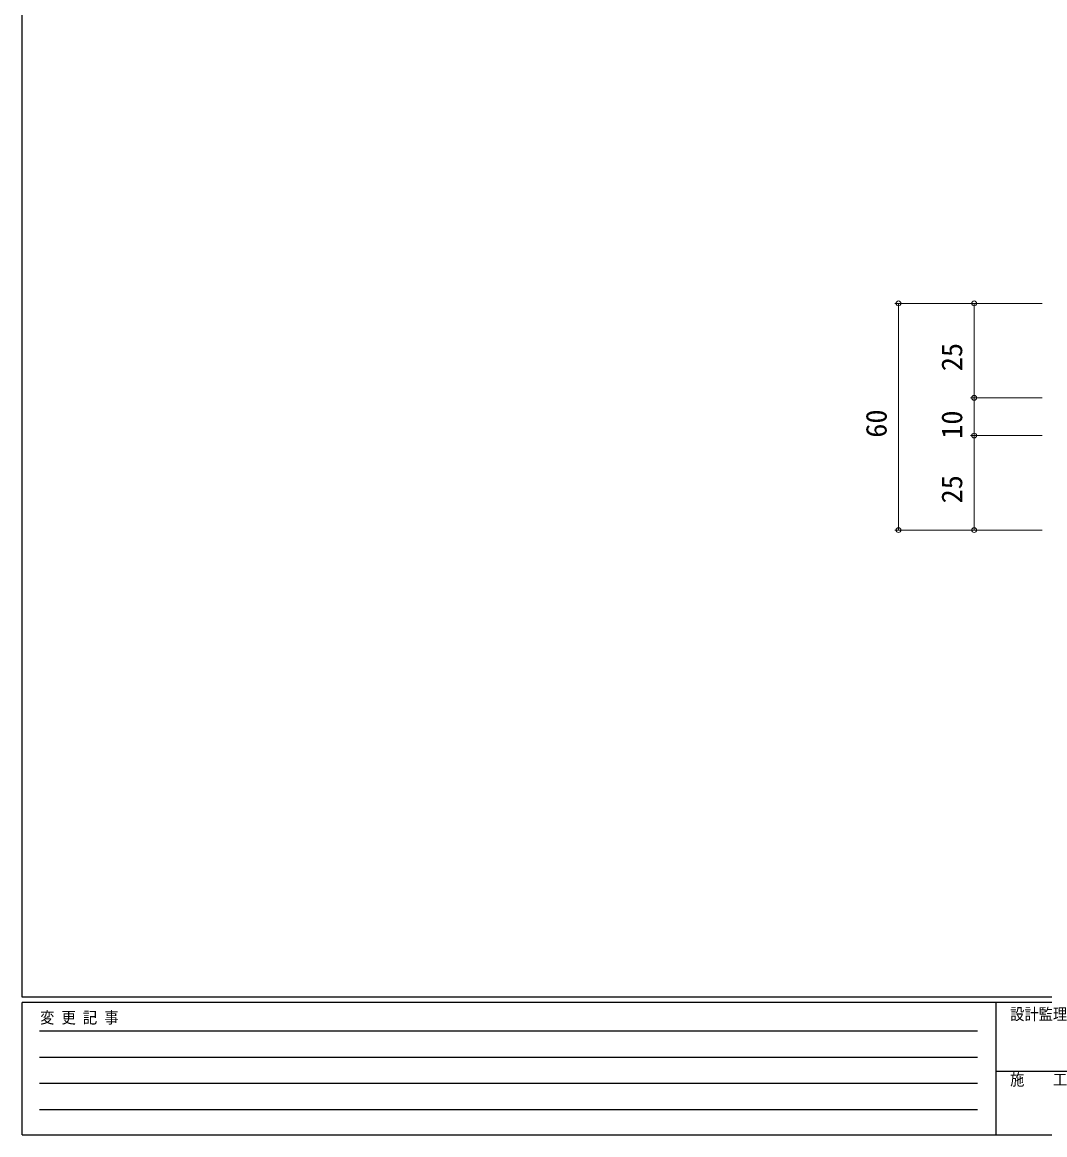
# Model space of a CAD drawing. Units: millimetres, scale not verified. Extents: x -397 to 397, y -282 to 282.
# Drawn here: x -393.9 to -123.4, y -282.1 to 12.4 of the extents above; entities that cross this region are included whole.
import ezdxf
from ezdxf.enums import TextEntityAlignment as Align

# ---------------------------------------------------------------- set-up
doc = ezdxf.new("R2010")
doc.units = ezdxf.units.MM
doc.header["$LTSCALE"] = 2
doc.layers.add('0-5_YKK_D', color=200, linetype='Continuous', lineweight=18)
doc.layers.add('0-6_YKK_ZWAK', color=134, linetype='Continuous')
doc.styles.add('ＭＳ ゴシック', font='')
doc.styles.get('ＭＳ ゴシック').set_extended_font_data('MS Gothic')

msp = doc.modelspace()

# ---------------------------------------------------------------- linework, layer by layer
at = {"layer": '0-5_YKK_D'}
for p, q in [((-124.042, -62.031), (-163.042, -62.031)), ((-162.042, -122.031), (-162.042, -62.031)), ((-124.042, -62.031), (-143.042, -62.031)), ((-142.042, -87.031), (-142.042, -62.031)), ((-124.042, -87.031), (-143.042, -87.031)), ((-124.042, -87.031), (-143.042, -87.031)), ((-142.042, -97.031), (-142.042, -87.031)), ((-124.042, -97.031), (-143.042, -97.031)), ((-124.042, -97.031), (-143.042, -97.031)), ((-142.042, -122.031), (-142.042, -97.031)), ((-124.042, -122.031), (-163.042, -122.031)), ((-124.042, -122.031), (-143.042, -122.031))]:
    msp.add_line(p, q, dxfattribs=at)
for centre in [(-162.042, -62.031), (-142.042, -62.031), (-142.042, -87.031), (-142.042, -87.031), (-142.042, -97.031), (-142.042, -97.031), (-162.042, -122.031), (-142.042, -122.031)]:
    msp.add_circle(centre, 0.637, dxfattribs=at)
at = {"layer": '0-6_YKK_ZWAK'}
for p, q in [((-393.9, -245.7), (-393.9, 279.3)), ((376.1, -245.7), (-393.9, -245.7)), ((338.3, -247.1), (-393.9, -247.1)), ((-393.9, -282.1), (-393.9, -247.1)), ((-136.3, -247.1), (-136.3, -282.1)), ((-389.301, -254.612), (-141.109, -254.612)), ((-389.301, -261.541), (-141.109, -261.541)), ((-136.3, -265.299), (-7.5, -265.299)), ((-389.301, -268.47), (-141.109, -268.47)), ((-389.301, -275.398), (-141.109, -275.398)), ((-393.9, -282.1), (338.3, -282.1))]:
    msp.add_line(p, q, dxfattribs=at)

# ---------------------------------------------------------------- texts
at = {"layer": '0-5_YKK_D', "style": 'ＭＳ ゴシック'}
for s, p in [('25', (-143.542, -79.986)), ('60', (-163.542, -97.592)), ('10', (-143.542, -97.869)), ('25', (-143.542, -114.986))]:
    msp.add_text(s, height=5.499, rotation=90, dxfattribs=at).set_placement(p, align=Align.BOTTOM_LEFT)
at = {"layer": '0-6_YKK_ZWAK', "style": 'ＭＳ ゴシック', "width": 0.9}
for s, p in [('変 更 記 事', (-389.186, -253.547)), ('設計監理', (-132.531, -252.633)), ('施\u3000\u3000工', (-132.531, -269.954))]:
    msp.add_text(s, height=3.079, dxfattribs=at).set_placement(p, align=Align.BOTTOM_LEFT)

doc.saveas('drawing.dxf')
